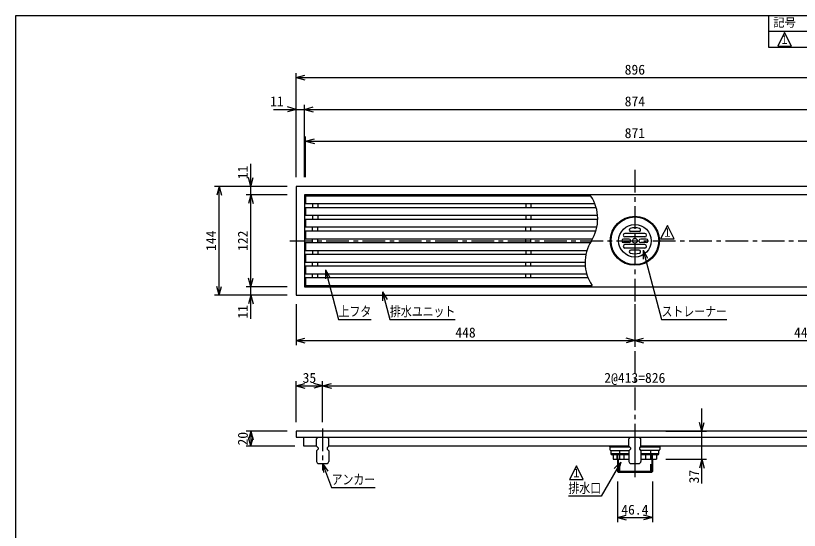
# Model space of a CAD drawing. Units: millimetres, scale not verified. Extents: x -819 to 819, y -558 to 522.
# Drawn here: x -819 to 218, y -159 to 522 of the extents above; entities that cross this region are included whole.
import ezdxf
from ezdxf.enums import TextEntityAlignment as Align

# ---------------------------------------------------------------- set-up
doc = ezdxf.new("R2010")
doc.units = ezdxf.units.MM
doc.header["$LTSCALE"] = 6
doc.linetypes.add('CHAIN1', pattern=[8, 5, -1, 1, -1])
doc.linetypes.add('DASHED2', pattern=[3, 2, -1])
for name, color, linetype in [('0-0_計極細', 2, 'Continuous'), ('0-1_計細線', 3, 'Continuous'), ('0-5_寸法線', 7, 'Continuous'), ('0-7_枠細線', 5, 'Continuous'), ('0-8_枠中線', 5, 'Continuous')]:
    doc.layers.add(name, color=color, linetype=linetype)
doc.styles.add('ＭＳ ゴシック', font='')
doc.styles.get('ＭＳ ゴシック').set_extended_font_data('MS Gothic')

msp = doc.modelspace()

# ---------------------------------------------------------------- linework, layer by layer
at = {"layer": '0-0_計極細', "linetype": 'CHAIN1'}
for p, q in [((0, 317.767), (0, -88.959)), ((-456.171, 224), (456.857, 224)), ((-413, -24.359), (-413, -79.629)), ((0, -24.359), (0, -79.629))]:
    msp.add_line(p, q, dxfattribs=at)
at = {"layer": '0-0_計極細'}
for p, q in [((-426.45, 273.25), (-426.45, 267.75)), ((-419.55, 273.25), (-419.55, 267.75)), ((-144.45, 273.25), (-144.45, 267.75)), ((-137.55, 273.25), (-137.55, 267.75)), ((-426.45, 257.75), (-426.45, 252.25)), ((-419.55, 257.75), (-419.55, 252.25)), ((-144.45, 257.75), (-144.45, 252.25)), ((-137.55, 257.75), (-137.55, 252.25)), ((-426.45, 236.75), (-426.45, 242.25)), ((-419.55, 236.75), (-419.55, 242.25)), ((-144.45, 236.75), (-144.45, 242.25)), ((-137.55, 236.75), (-137.55, 242.25)), ((-426.45, 221.25), (-426.45, 226.75)), ((-419.55, 221.25), (-419.55, 226.75)), ((-144.45, 221.25), (-144.45, 226.75)), ((-137.55, 221.25), (-137.55, 226.75)), ((-426.45, 211.25), (-426.45, 205.75)), ((-419.55, 211.25), (-419.55, 205.75)), ((-144.45, 211.25), (-144.45, 205.75)), ((-137.55, 211.25), (-137.55, 205.75)), ((-426.45, 190.25), (-426.45, 195.75)), ((-419.55, 190.25), (-419.55, 195.75)), ((-144.45, 190.25), (-144.45, 195.75)), ((-137.55, 190.25), (-137.55, 195.75)), ((-426.45, 174.75), (-426.45, 180.25)), ((-419.55, 174.75), (-419.55, 180.25)), ((-144.45, 174.75), (-144.45, 180.25)), ((-137.55, 174.75), (-137.55, 180.25)), ((-33.2, -48.8), (-7.2, -48.8)), ((7.2, -48.8), (33.2, -48.8)), ((-23.5, -65.2), (-23.5, -57.7)), ((-23.5, -57.7), (-22.5, -58.7)), ((-22.5, -64.2), (-22.5, -58.7)), ((23.5, -57.7), (22.5, -58.7)), ((22.5, -64.2), (22.5, -58.7)), ((23.5, -65.2), (23.5, -57.7)), ((-23.5, -65.2), (-22.5, -64.2)), ((-22.2, -65.2), (-22.2, -82.5)), ((22.2, -65.2), (22.2, -82.5)), ((23.5, -65.2), (22.5, -64.2)), ((23.2, -81.5), (-23.2, -81.5))]:
    msp.add_line(p, q, dxfattribs=at)
at = {"layer": '0-0_計極細', "linetype": 'DASHED2'}
for p, q in [((-20.5, -53.7), (-20.5, -82.5)), ((20.5, -53.7), (20.5, -82.5))]:
    msp.add_line(p, q, dxfattribs=at)
at = {"layer": '0-0_計極細'}
for centre, start, end in [((-103.451, 253), 327.72738, 33.84606), ((-11.607, 195), 147.72738, 213.84606)]:
    msp.add_arc(centre, 54.312, start, end, dxfattribs=at)
at = {"layer": '0-1_計細線'}
for p, q in [((-435.5, 283.25), (-435.5, 273.25)), ((-58.343, 283.25), (-435.5, 283.25)), ((-435.5, 273.25), (-53.055, 273.25)), ((-435.5, 267.75), (-435.5, 257.75)), ((-51.18, 267.75), (-435.5, 267.75)), ((-435.5, 257.75), (-49.347, 257.75)), ((-435.5, 252.25), (-435.5, 242.25)), ((-49.144, 252.25), (-435.5, 252.25)), ((-435.5, 242.25), (-50.213, 242.25)), ((-435.5, 236.75), (-435.5, 226.75)), ((-51.627, 236.75), (-435.5, 236.75)), ((13.15, 233.75), (-13.15, 233.75)), ((13.15, 229.05), (-13.15, 229.05)), ((5.5, 236.45), (-5.5, 236.45)), ((-435.5, 226.75), (-55.904, 226.75)), ((-435.5, 221.25), (-435.5, 211.25)), ((-59.155, 221.25), (-435.5, 221.25)), ((-7.7, 226.35), (-15, 226.35)), ((-7.7, 221.65), (-15, 221.65)), ((13.15, 218.95), (-13.15, 218.95)), ((15, 226.35), (7.7, 226.35)), ((15, 221.65), (7.7, 221.65)), ((-435.5, 211.25), (-63.432, 211.25)), ((13.15, 214.25), (-13.15, 214.25)), ((5.5, 211.55), (-5.5, 211.55)), ((-435.5, 205.75), (-435.5, 195.75)), ((-64.845, 205.75), (-435.5, 205.75)), ((-435.5, 195.75), (-65.914, 195.75)), ((-435.5, 190.25), (-435.5, 180.25)), ((-65.711, 190.25), (-435.5, 190.25)), ((-435.5, 180.25), (-63.878, 180.25)), ((-435.5, 174.75), (-435.5, 164.75)), ((-62.003, 174.75), (-435.5, 174.75)), ((-435.5, 164.75), (-56.716, 164.75)), ((-419, -36), (-421, -38)), ((-421, -48), (-421, -38)), ((-405, -38), (-407, -36)), ((-405, -48), (-405, -38)), ((-6, -36), (-8, -38)), ((-8, -48), (-8, -38)), ((8, -38), (6, -36)), ((8, -48), (8, -38)), ((-421, -48), (-419, -50)), ((-419, -50), (-419, -52)), ((-405, -48), (-407, -50)), ((-407, -50), (-407, -52)), ((-8, -48), (-405, -48)), ((-33.2, -48.8), (-33.2, -52.2)), ((-8, -48), (-6, -50)), ((-6, -50), (-6, -52)), ((8, -48), (6, -50)), ((6, -50), (6, -52)), ((405, -48), (8, -48)), ((33.2, -48.8), (33.2, -52.2)), ((-419, -52), (-421, -54)), ((-421, -54), (-421, -68)), ((-407, -52), (-405, -54)), ((-405, -54), (-405, -68)), ((-31.7, -53.7), (-7.7, -53.7)), ((-31.7, -57.7), (-8, -57.7)), ((-31.5, -57.7), (-31.5, -53.7)), ((-8, -59.5), (-29.9, -59.5)), ((-28.75, -59.5), (-28.75, -65.2)), ((-14.375, -65.2), (-14.375, -59.5)), ((-6, -52), (-8, -54)), ((-8, -54), (-8, -68)), ((6, -52), (8, -54)), ((31.7, -53.7), (7.7, -53.7)), ((8, -54), (8, -68)), ((8, -57.7), (31.7, -57.7)), ((29.9, -59.5), (8, -59.5)), ((14.375, -65.2), (14.375, -59.5)), ((28.75, -59.5), (28.75, -65.2)), ((31.5, -57.7), (31.5, -53.7)), ((-418, -71), (-408, -71)), ((-28.75, -65.2), (-8, -65.2)), ((-23.2, -65.2), (-23.2, -81.5)), ((-5, -71), (5, -71)), ((8, -65.2), (28.75, -65.2)), ((23.2, -65.2), (23.2, -81.5)), ((-22.2, -82.5), (-23.2, -81.5)), ((-22.2, -82.5), (22.2, -82.5)), ((22.2, -82.5), (23.2, -81.5))]:
    msp.add_line(p, q, dxfattribs=at)
for points in [[(448, 152), (448, 296), (-448, 296), (-448, 152)], [(-437, 285), (-437, 163), (437, 163), (437, 285)], [(-448, -28), (-448, -36), (448, -36), (448, -28)]]:
    msp.add_lwpolyline(points, close=True, dxfattribs=at)
msp.add_lwpolyline([(-421, -48), (-437.7, -48), (-437.7, -36)], dxfattribs=at)
for radius in [32.5, 31.5, 21.5, 3.1]:
    msp.add_circle((0, 224), radius, dxfattribs=at)
for centre, radius, start, end in [((-5.5, 238.45), 2, 108.40042, 270), ((0, 217.319), 23.831, 75.09095, 104.90905), ((5.5, 238.45), 2, 270, 71.59958), ((-13.15, 231.4), 2.35, 90, 180), ((-13.15, 231.4), 2.35, 180, 270), ((13.15, 231.4), 2.35, 0, 90), ((13.15, 231.4), 2.35, 270, 360), ((-15, 224), 2.35, 90, 180), ((-15, 224), 2.35, 180, 270), ((-13.15, 216.6), 2.35, 90, 180), ((-7.7, 224), 2.35, 0, 90), ((-7.7, 224), 2.35, 270, 360), ((7.7, 224), 2.35, 90, 180), ((7.7, 224), 2.35, 180, 270), ((13.15, 216.6), 2.35, 0, 90), ((15, 224), 2.35, 0, 90), ((15, 224), 2.35, 270, 360), ((-13.15, 216.6), 2.35, 180, 270), ((-5.5, 209.55), 2, 90, 251.59958), ((0, 230.681), 23.831, 255.09095, 284.90905), ((5.5, 209.55), 2, 288.40042, 90), ((13.15, 216.6), 2.35, 270, 360), ((-34, -48.8), 0.8, 0, 90), ((34, -48.8), 0.8, 90, 180), ((-31.7, -52.2), 1.5, 180, 270), ((-31.7, -52.2), 1.5, 180, 270), ((-29.9, -57.7), 1.8, 180, 270), ((29.9, -57.7), 1.8, 270, 360), ((31.7, -52.2), 1.5, 270, 360), ((31.7, -52.2), 1.5, 270, 360), ((-418, -68), 3, 180, 270), ((-408, -68), 3, 270, 360), ((-5, -68), 3, 180, 270), ((5, -68), 3, 270, 360)]:
    msp.add_arc(centre, radius, start, end, dxfattribs=at)
at = {"layer": '0-5_寸法線'}
for p, q in [((-448, 308), (-448, 446)), ((-448, 440), (-436.409, 443.106)), ((-448, 440), (-436.409, 436.894)), ((-448, 440), (448, 440)), ((-478, 398), (-437, 398)), ((-448, 398), (-459.591, 401.106)), ((-448, 398), (-459.591, 394.894)), ((-448, 308), (-448, 404)), ((-437, 308), (-437, 404)), ((-437, 398), (-425.409, 401.106)), ((-437, 398), (-425.409, 394.894)), ((-437, 398), (437, 398)), ((-435.5, 308), (-435.5, 362)), ((-435.5, 356), (-423.909, 359.106)), ((-435.5, 356), (-423.909, 352.894)), ((-435.5, 356), (435.5, 356)), ((-508, 285), (-508, 326)), ((-508, 296), (-511.106, 307.591)), ((-508, 296), (-504.894, 307.591)), ((-460, 296), (-556, 296)), ((-550, 296), (-553.106, 284.409)), ((-550, 296), (-546.894, 284.409)), ((-550, 152), (-550, 296)), ((-460, 296), (-514, 296)), ((-460, 285), (-514, 285)), ((-508, 285), (-511.106, 273.409)), ((-508, 285), (-504.894, 273.409)), ((-508, 163), (-508, 285)), ((10.85, 211.539), (10.838, 199.539)), ((10.85, 211.539), (16.84, 201.141)), ((-409.41, 185.57), (-409.418, 173.57)), ((-409.41, 185.57), (-403.417, 175.174)), ((-508, 163), (-511.106, 174.591)), ((-508, 163), (-504.894, 174.591)), ((-550, 152), (-553.106, 163.591)), ((-550, 152), (-546.894, 163.591)), ((-460, 163), (-514, 163)), ((-508, 120.876), (-508, 163)), ((-333.664, 156.503), (-333.671, 144.503)), ((-333.664, 156.503), (-327.67, 146.107)), ((-460, 152), (-556, 152)), ((-460, 152), (-514, 152)), ((-508, 152), (-511.106, 140.409)), ((-508, 152), (-504.894, 140.409)), ((-448, 140), (-448, 86)), ((0, 140), (0, 86)), ((-448, 92), (-436.409, 95.106)), ((0, 92), (-11.591, 95.106)), ((0, 92), (11.591, 95.106)), ((-448, 92), (-436.409, 88.894)), ((-448, 92), (0, 92)), ((0, 92), (-11.591, 88.894)), ((0, 92), (11.591, 88.894)), ((0, 92), (448, 92)), ((-448, -16), (-448, 38)), ((-448, 32), (-436.409, 35.106)), ((-448, 32), (-436.409, 28.894)), ((-448, 32), (-413, 32)), ((-413, 32), (-424.591, 35.106)), ((-413, 32), (-424.591, 28.894)), ((-413, -16), (-413, 38)), ((-413, 32), (-401.409, 35.106)), ((-413, 32), (-401.409, 28.894)), ((-413, 32), (413, 32)), ((88.75, -97.19), (88.75, 2)), ((88.75, -28), (85.644, -16.409)), ((88.75, -28), (91.856, -16.409)), ((-460, -28), (-514, -28)), ((-508, -28), (-511.106, -39.591)), ((-508, -28), (-504.894, -39.591)), ((-508, -28), (-508, -48)), ((40.75, -28), (94.75, -28)), ((-508, -48), (-511.106, -36.409)), ((-508, -48), (-504.894, -36.409)), ((-449.7, -48), (-514, -48)), ((-413, -71), (-406.006, -80.751)), ((-413, -71), (-411.818, -82.942)), ((-18.729, -69.168), (-27.243, -77.624)), ((-18.729, -69.168), (-21.874, -80.748)), ((40.75, -65.2), (94.75, -65.2)), ((88.75, -65.2), (85.644, -76.791)), ((88.75, -65.2), (91.856, -76.791)), ((-23.2, -94.5), (-23.2, -148.5)), ((23.2, -94.5), (23.2, -148.5)), ((-23.2, -142.5), (-11.609, -139.394)), ((-23.2, -142.5), (-11.609, -145.606)), ((-23.2, -142.5), (23.2, -142.5)), ((23.2, -142.5), (11.609, -139.394)), ((23.2, -142.5), (11.609, -145.606))]:
    msp.add_line(p, q, dxfattribs=at)
for points in [[(10.85, 211.539), (35.29, 119.98), (121.69, 119.98)], [(-409.41, 185.57), (-391.879, 119.98), (-348.679, 119.98)], [(-333.664, 156.503), (-323.902, 119.98), (-237.502, 119.98)], [(-413, -71), (-401.125, -102.506), (-343.525, -102.506)], [(-18.729, -69.168), (-44.738, -113.868), (-87.938, -113.868)]]:
    msp.add_lwpolyline(points, dxfattribs=at)
at = {"layer": '0-7_枠細線'}
for p, q in [((177, 480), (177, 522)), ((819, 501), (177, 501)), ((198, 499.731), (189, 481.731)), ((207, 481.731), (198, 499.731)), ((819, 480), (177, 480)), ((189, 481.731), (207, 481.731)), ((43, 244.395), (34, 226.395)), ((52, 226.395), (43, 244.395)), ((34, 226.395), (52, 226.395)), ((-77.334, -74.058), (-86.334, -92.058)), ((-68.334, -92.058), (-77.334, -74.058)), ((-86.334, -92.058), (-68.334, -92.058))]:
    msp.add_line(p, q, dxfattribs=at)
at = {"layer": '0-8_枠中線'}
msp.add_lwpolyline([(-819, -558), (-819, 522), (819, 522), (819, -558)], close=True, dxfattribs=at)

# ---------------------------------------------------------------- texts
at = {"layer": '0-5_寸法線', "style": 'ＭＳ ゴシック'}
for s, p in [('896', (-13.5, 440)), ('11', (-482.493, 398)), ('874', (-13.5, 398)), ('871', (-13.5, 356)), ('448', (-237.5, 92)), ('448', (210.5, 92)), ('35', (-439.5, 32)), ('2@413=826', (-40.5, 32)), ('46.4', (-18, -142.5))]:
    msp.add_text(s, height=13.2, dxfattribs=at).set_placement(p, align=Align.BOTTOM_LEFT)
for s, p in [('11', (-508, 305.515)), ('144', (-550, 210.5)), ('122', (-508, 210.5)), ('11', (-508, 120.876)), ('20', (-508, -47)), ('37', (88.75, -97.19))]:
    msp.add_text(s, height=13.2, rotation=90, dxfattribs=at).set_placement(p, align=Align.BOTTOM_LEFT)
at = {"layer": '0-5_寸法線', "style": 'ＭＳ ゴシック', "width": 0.8}
for s, p in [('上フタ', (-391.879, 119.98)), ('排水ユニット', (-323.902, 119.98)), ('ストレーナー', (35.29, 119.98)), ('アンカー', (-401.125, -102.506)), ('排水口', (-87.938, -113.868))]:
    msp.add_text(s, height=13.2, dxfattribs=at).set_placement(p, align=Align.BOTTOM_LEFT)
at = {"layer": '0-7_枠細線', "style": 'ＭＳ ゴシック'}
msp.add_text('記号', height=11, dxfattribs=at).set_placement((183, 504), align=Align.BOTTOM_LEFT)
at = {"layer": '0-7_枠細線', "style": 'ＭＳ ゴシック', "width": 0.8}
for p in [(191.838, 481.362), (36.838, 226.026), (-83.496, -92.426)]:
    msp.add_text('１', height=11, dxfattribs=at).set_placement(p, align=Align.BOTTOM_LEFT)

doc.saveas('drawing.dxf')
